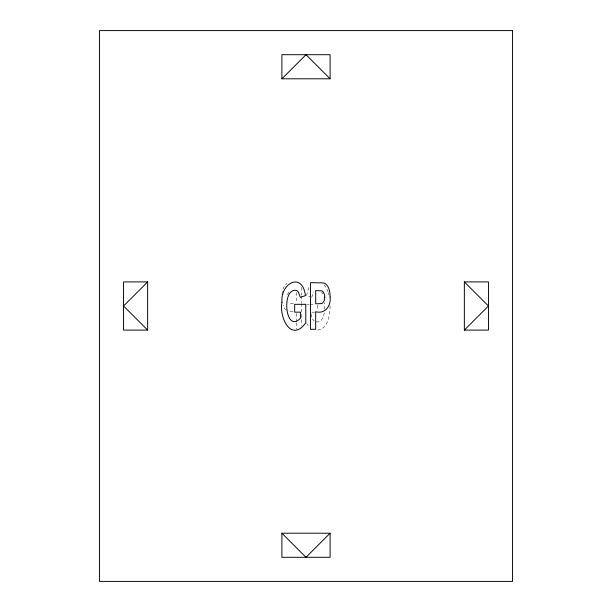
<?xml version="1.0" encoding="UTF-8"?>
<svg xmlns="http://www.w3.org/2000/svg" width="612" height="612" viewBox="0 0 612 612"><rect width="100%" height="100%" fill="white"/><g stroke="black" fill="none" stroke-linecap="round" stroke-linejoin="round"><path stroke-width="0.46" stroke-dasharray="3.06 2.29" d="M324.658 309.351L324.689 302.749M330.098 305.839C329.929 314.675 328.422 329.126 317.138 330.098M281.994 294.38C282.316 290.317 283.433 285.758 287.059 283.394M324.284 312.717C323.786 316.894 321.124 323.343 315.846 321.767M311.669 297.356L313.696 291.932M287.418 294.839L288.963 291.626M308.769 287.533L306.551 295.604L310.82 297.065M307.147 304.317L308.999 304.317M309.924 304.317L314.553 304.317M314.798 312.166L311.424 312.166L311.424 318.079L314.224 320.895M292.949 311.722L288.351 311.225M293.485 303.804L290.945 303.621L288.489 302.137M286.248 310.23L284.924 308.846L283.081 305.12M324.039 284.779L326.364 287.9L328.116 292.016M306.711 323.557L308.203 325.569M321.705 292.146L322.792 293.859M328.422 292.903L328.973 295.099M317.33 305.189L317.33 310.422M301.464 287.456L301.464 295.06M301.464 296.017L301.464 302.672M301.464 303.621L301.464 325.5M296.307 292.467L296.307 302.863M296.307 313.573L296.307 321.897M296.307 322.822L296.307 329.302"/><path stroke-width="0.92" d="M281.903 78.795L306 54.697L330.098 78.795L330.098 54.697L281.903 54.697L281.903 78.795L330.098 78.795M147.645 281.903L123.547 306L147.645 330.098L123.547 330.098L123.547 281.903L147.645 281.903L147.645 330.098M464.355 330.098L488.452 306L464.355 281.903L488.452 281.903L488.452 330.098L464.355 330.098L464.355 281.903M330.098 533.205L306 557.303L281.903 533.205L281.903 557.303L330.098 557.303L330.098 533.205L281.903 533.205M282.002 302.305C278.896 316.404 290.738 343.317 305.778 322.884L305.778 304.317L294.663 304.317L294.663 312.166L300.568 312.166L300.568 318.079C285.138 334.856 280.939 287.089 296.621 290.44L298.296 291.932L300.324 297.356L305.442 295.604C302.305 271.177 280.112 283.433 282.002 302.305M330.09 297.034C331.306 305.679 325.079 314.407 315.685 311.722L315.685 329.302L310.529 329.302L310.529 282.698L322.685 282.874L324.934 283.394C329.325 286.355 330.044 292.154 330.09 297.034M324.781 297.164L324.192 300.783L322.585 303.078L321.048 303.621L315.685 303.804L315.685 290.578L321.889 290.899L323.029 291.626L324.574 294.839L324.781 297.164M512.55 30.6L99.45 30.6L99.45 581.4L512.55 581.4L512.55 30.6"/></g></svg>
